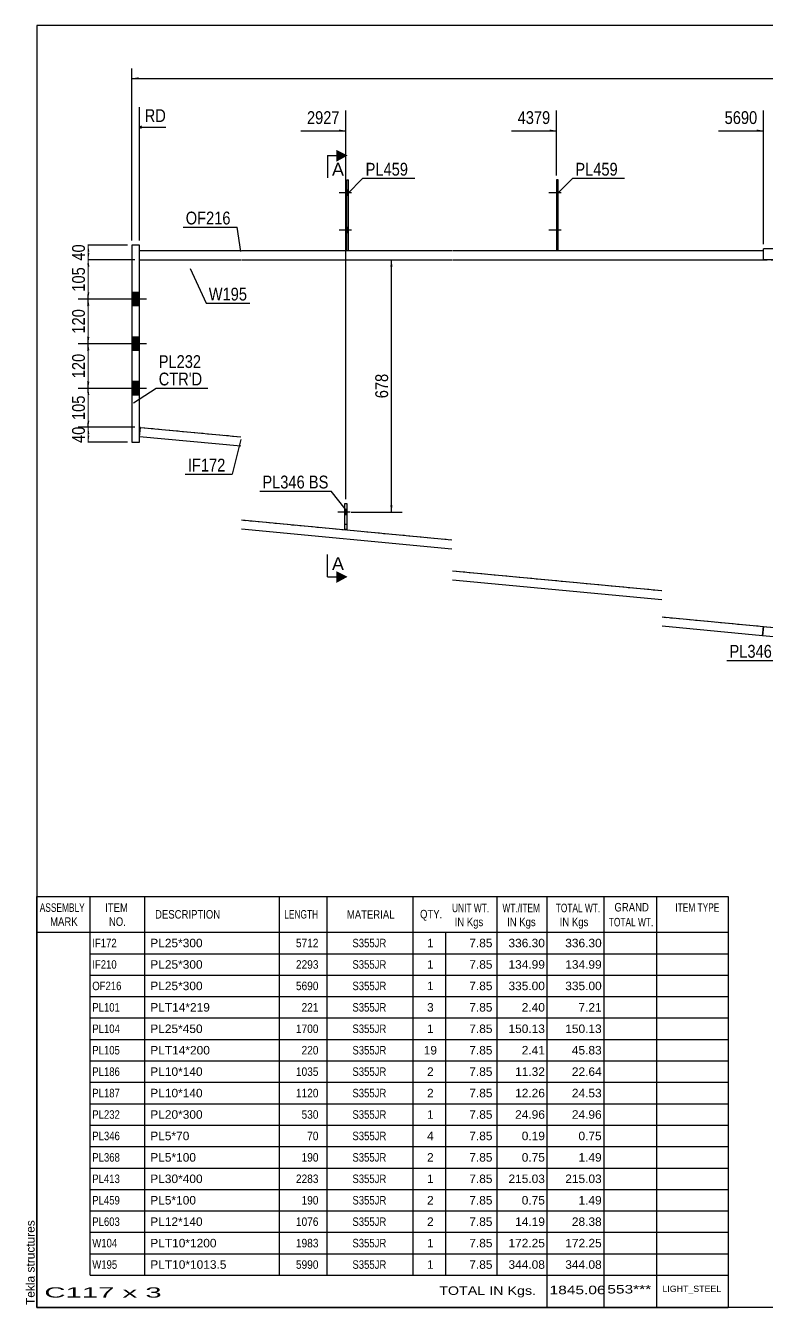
# Model space of a CAD drawing. Header units: millimetres. Extents: x -275 to 137, y -158 to 129.
# Drawn here: x -275.1 to -109.1, y -157.6 to 129.4 of the extents above; entities that cross this region are included whole.
import ezdxf

# ---------------------------------------------------------------- set-up
doc = ezdxf.new("R2010")
doc.units = ezdxf.units.MM
doc.linetypes.add('DXK_LINE_DOT1', pattern=[1.8814, 0.9407, -0.9407])
doc.linetypes.add('DXK_LINE_DOT2', pattern=[3.9198, 1.9599, -1.9599])
doc.styles.add('Arial', font='ARIAL.TTF', dxfattribs={"height": 0.2})
doc.styles.add('Arial Narrow', font='ARIALN.TTF', dxfattribs={"height": 0.2})

# ---------------------------------------------------------------- blocks, each defined once
blk = doc.blocks.new('Unknown-622979495-1210')
at = {"color": 5, "linetype": 'Continuous'}
for p, q in [((137.44, 129.41), (-272.56, 129.41)), ((-272.56, 129.41), (-272.56, -157.59)), ((137.44, -157.59), (137.44, 129.41)), ((-272.56, -157.59), (137.44, -157.59))]:
    blk.add_line(p, q, dxfattribs=at)
at = {"color": 174, "linetype": 'Continuous', "style": 'Arial'}
blk.add_text('Tekla structures', height=1.9102, rotation=90, dxfattribs=at).set_placement((-273.06, -157.09))
blk = doc.blocks.new('Part-622979495-1794 - 1515')
at = {"color": 2, "linetype": 'Continuous'}
for p, q in [((-109.99, -7.22), (-109.8, -5.15)), ((-109.8, -5.15), (80.43, -23.04)), ((80.23, -25.12), (-109.99, -7.22)), ((80.43, -23.04), (80.23, -25.12))]:
    blk.add_line(p, q, dxfattribs=at)
blk = doc.blocks.new('Part-622979495-1816 - 1515')
at = {"color": 2, "linetype": 'Continuous'}
for p, q in [((-249.53, 37.36), (-249.33, 39.43)), ((-226.83, 35.23), (-249.53, 37.36)), ((-249.33, 39.43), (-226.83, 37.32)), ((-226.73, 18.71), (-179.57, 14.27)), ((-179.57, 12.18), (-226.73, 16.62)), ((-179.47, 7.32), (-132.59, 2.91)), ((-132.59, 0.82), (-179.47, 5.22)), ((-132.49, -3.01), (-109.8, -5.15)), ((-109.99, -7.22), (-132.49, -5.1)), ((-109.8, -5.15), (-109.99, -7.22))]:
    blk.add_line(p, q, dxfattribs=at)
blk = doc.blocks.new('Part-622979495-1772 - 1515')
at = {"color": 7, "linetype": 'DXK_LINE_DOT1'}
for p, q in [((-249.58, 76.96), (-226.83, 76.96)), ((-249.58, 39.46), (-249.58, 76.96)), ((-226.73, 76.96), (-179.57, 76.96)), ((-179.47, 76.96), (-132.59, 76.96)), ((-132.49, 76.96), (-84.8, 76.96)), ((-249.33, 39.43), (-226.83, 37.32)), ((-226.73, 18.71), (-179.57, 14.27)), ((-179.47, 7.32), (-132.59, 2.91)), ((-132.49, -3.01), (-84.8, -7.5))]:
    blk.add_line(p, q, dxfattribs=at)
at = {"color": 2, "linetype": 'Continuous'}
for p, q in [((-84.8, -7.5), (-84.8, 76.96)), ((-249.33, 39.43), (-249.58, 39.46))]:
    blk.add_line(p, q, dxfattribs=at)
blk = doc.blocks.new('Part-622979495-1713 - 1515')
at = {"color": 2, "linetype": 'Continuous'}
for p, q in [((-203.57, 16.54), (-203.57, 22.37)), ((-203.57, 22.37), (-203.15, 22.37)), ((-203.15, 22.37), (-203.15, 16.54)), ((-203.15, 16.54), (-203.57, 16.54))]:
    blk.add_line(p, q, dxfattribs=at)
at = {"color": 7, "linetype": 'DXK_LINE_DOT1'}
blk.add_line((-203.57, 17.79), (-203.15, 17.79), dxfattribs=at)
blk = doc.blocks.new('Bolt-622979495-1820 - 1515')
at = {"color": 3, "linetype": 'DXK_LINE_DOT2'}
for p, q in [((-203.15, 21.04), (-203.57, 21.04)), ((-202.48, 20.45), (-203.57, 20.45)), ((-203.15, 19.87), (-203.57, 19.87))]:
    blk.add_line(p, q, dxfattribs=at)
blk = doc.blocks.new('Part-622979495-1735 - 1515')
at = {"color": 2, "linetype": 'Continuous'}
for p, q in [((80.43, 79.46), (-109.8, 79.46)), ((-109.8, 76.96), (-109.8, 79.46)), ((80.43, 76.96), (-109.8, 76.96))]:
    blk.add_line(p, q, dxfattribs=at)
at = {"color": 7, "linetype": 'DXK_LINE_DOT1'}
blk.add_line((80.43, 76.96), (80.43, 79.46), dxfattribs=at)
blk = doc.blocks.new('Part-622979495-1740 - 1515')
at = {"color": 2, "linetype": 'Continuous'}
for p, q in [((-155.76, 94.87), (-156.18, 94.87)), ((-156.18, 94.87), (-156.18, 79.04)), ((-155.76, 79.04), (-155.76, 94.87))]:
    blk.add_line(p, q, dxfattribs=at)
at = {"color": 7, "linetype": 'DXK_LINE_DOT1'}
blk.add_line((-156.18, 79.04), (-155.76, 79.04), dxfattribs=at)
blk = doc.blocks.new('Bolt-622979495-1819 - 1515')
at = {"linetype": 'Continuous'}
blk.add_hatch(color=3, dxfattribs=at).paths.add_polyline_path([(-203.15, 19.87), (-203.15, 21.04), (-203.57, 21.04), (-203.57, 19.87)])
at = {"color": 3, "linetype": 'Continuous'}
for p, q in [((-202.36, 20.45), (-205.11, 20.45)), ((-203.15, 21.04), (-203.57, 21.04)), ((-203.15, 19.87), (-203.57, 19.87))]:
    blk.add_line(p, q, dxfattribs=at)
blk = doc.blocks.new('Part-622979495-1950 - 1515')
at = {"color": 2, "linetype": 'Continuous'}
for p, q in [((-249.58, 80.26), (-251.25, 80.26)), ((-251.25, 80.26), (-251.25, 36.1)), ((-249.58, 36.1), (-249.58, 80.26)), ((-251.25, 36.1), (-249.58, 36.1))]:
    blk.add_line(p, q, dxfattribs=at)
blk = doc.blocks.new('Bolt-622979495-1951 - 1515')
at = {"linetype": 'Continuous'}
for points in [[(-251.25, 69.68), (-251.25, 66.68), (-249.58, 66.68), (-249.58, 69.68)], [(-251.25, 69.68), (-251.25, 66.68), (-249.58, 66.68), (-249.58, 69.68)], [(-251.25, 59.68), (-251.25, 56.68), (-249.58, 56.68), (-249.58, 59.68)], [(-251.25, 59.68), (-251.25, 56.68), (-249.58, 56.68), (-249.58, 59.68)], [(-251.25, 49.68), (-251.25, 46.68), (-249.58, 46.68), (-249.58, 49.68)], [(-251.25, 49.68), (-251.25, 46.68), (-249.58, 46.68), (-249.58, 49.68)]]:
    blk.add_hatch(color=3, dxfattribs=at).paths.add_polyline_path(points)
at = {"color": 3, "linetype": 'Continuous'}
for p, q in [((-249.58, 69.68), (-251.25, 69.68)), ((-249.58, 69.68), (-251.25, 69.68)), ((-248, 68.18), (-251.25, 68.18)), ((-248, 68.18), (-251.25, 68.18)), ((-249.58, 66.68), (-251.25, 66.68)), ((-249.58, 66.68), (-251.25, 66.68)), ((-249.58, 59.68), (-251.25, 59.68)), ((-249.58, 59.68), (-251.25, 59.68)), ((-248, 58.18), (-251.25, 58.18)), ((-248, 58.18), (-251.25, 58.18)), ((-249.58, 56.68), (-251.25, 56.68)), ((-249.58, 56.68), (-251.25, 56.68)), ((-249.58, 49.68), (-251.25, 49.68)), ((-249.58, 49.68), (-251.25, 49.68)), ((-248, 48.18), (-251.25, 48.18)), ((-248, 48.18), (-251.25, 48.18)), ((-249.58, 46.68), (-251.25, 46.68)), ((-249.58, 46.68), (-251.25, 46.68))]:
    blk.add_line(p, q, dxfattribs=at)
blk = doc.blocks.new('Bolt-622979495-1823 - 1515')
at = {"linetype": 'Continuous'}
for points in [[(-202.73, 91.37), (-202.73, 92.54), (-203.15, 92.54), (-203.15, 91.37)], [(-202.73, 91.37), (-202.73, 92.54), (-203.15, 92.54), (-203.15, 91.37)], [(-202.73, 83.04), (-202.73, 84.21), (-203.15, 84.21), (-203.15, 83.04)], [(-202.73, 83.04), (-202.73, 84.21), (-203.15, 84.21), (-203.15, 83.04)]]:
    blk.add_hatch(color=3, dxfattribs=at).paths.add_polyline_path(points)
at = {"color": 3, "linetype": 'Continuous'}
for p, q in [((-202.07, 91.96), (-204.82, 91.96)), ((-202.07, 91.96), (-204.82, 91.96)), ((-202.73, 92.54), (-203.15, 92.54)), ((-202.73, 92.54), (-203.15, 92.54)), ((-202.73, 91.37), (-203.15, 91.37)), ((-202.73, 91.37), (-203.15, 91.37)), ((-202.07, 83.62), (-204.82, 83.62)), ((-202.07, 83.62), (-204.82, 83.62)), ((-202.73, 84.21), (-203.15, 84.21)), ((-202.73, 84.21), (-203.15, 84.21)), ((-202.73, 83.04), (-203.15, 83.04)), ((-202.73, 83.04), (-203.15, 83.04))]:
    blk.add_line(p, q, dxfattribs=at)
blk = doc.blocks.new('Bolt-622979495-1824 - 1515')
at = {"linetype": 'Continuous'}
for points in [[(-155.76, 91.37), (-155.76, 92.54), (-156.18, 92.54), (-156.18, 91.37)], [(-155.76, 91.37), (-155.76, 92.54), (-156.18, 92.54), (-156.18, 91.37)], [(-155.76, 83.04), (-155.76, 84.21), (-156.18, 84.21), (-156.18, 83.04)], [(-155.76, 83.04), (-155.76, 84.21), (-156.18, 84.21), (-156.18, 83.04)]]:
    blk.add_hatch(color=3, dxfattribs=at).paths.add_polyline_path(points)
at = {"color": 3, "linetype": 'Continuous'}
for p, q in [((-155.09, 91.96), (-157.84, 91.96)), ((-155.09, 91.96), (-157.84, 91.96)), ((-155.76, 92.54), (-156.18, 92.54)), ((-155.76, 92.54), (-156.18, 92.54)), ((-155.76, 91.37), (-156.18, 91.37)), ((-155.76, 91.37), (-156.18, 91.37)), ((-155.09, 83.62), (-157.84, 83.62)), ((-155.09, 83.62), (-157.84, 83.62)), ((-155.76, 84.21), (-156.18, 84.21)), ((-155.76, 84.21), (-156.18, 84.21)), ((-155.76, 83.04), (-156.18, 83.04)), ((-155.76, 83.04), (-156.18, 83.04))]:
    blk.add_line(p, q, dxfattribs=at)
blk = doc.blocks.new('Part-622979495-1956 - 1515')
at = {"color": 2, "linetype": 'Continuous'}
for p, q in [((-203.15, 79.04), (-203.15, 94.87)), ((-203.15, 94.87), (-202.73, 94.87)), ((-202.73, 79.04), (-202.73, 94.87))]:
    blk.add_line(p, q, dxfattribs=at)
at = {"color": 7, "linetype": 'DXK_LINE_DOT1'}
blk.add_line((-203.15, 79.04), (-202.73, 79.04), dxfattribs=at)
blk = doc.blocks.new('Part-622979495-1979 - 1515')
at = {"color": 7, "linetype": 'DXK_LINE_DOT1'}
for p, q in [((-203.57, 16.54), (-203.57, 22.37)), ((-203.57, 22.37), (-203.15, 22.37)), ((-203.15, 22.37), (-203.15, 16.54)), ((-203.15, 16.54), (-203.57, 16.54))]:
    blk.add_line(p, q, dxfattribs=at)
blk = doc.blocks.new('Part-622979495-2011 - 1515')
at = {"color": 2, "linetype": 'Continuous'}
for p, q in [((-249.58, 76.96), (-249.58, 79.04)), ((-249.58, 79.04), (-226.83, 79.04)), ((-226.73, 79.04), (-179.57, 79.04)), ((-179.47, 79.04), (-132.59, 79.04)), ((-132.49, 79.04), (-109.8, 79.04)), ((-249.58, 76.96), (-226.83, 76.96)), ((-226.73, 76.96), (-179.57, 76.96)), ((-179.47, 76.96), (-132.59, 76.96)), ((-132.49, 76.96), (-109.8, 76.96))]:
    blk.add_line(p, q, dxfattribs=at)
at = {"color": 7, "linetype": 'DXK_LINE_DOT1'}
blk.add_line((-109.8, 76.96), (-109.8, 79.04), dxfattribs=at)
blk = doc.blocks.new('StraightDimension-622979495-13196 - 1515')
at = {"linetype": 'Continuous'}
blk.add_hatch(color=7, dxfattribs=at).paths.add_polyline_path([(-111.3, 106.13), (-109.8, 105.88), (-111.3, 105.63)])
at = {"color": 7, "linetype": 'Continuous'}
for p, q in [((-109.8, 80.46), (-109.8, 110.38)), ((-119.86, 105.88), (-109.8, 105.88))]:
    blk.add_line(p, q, dxfattribs=at)
at = {"color": 0}
blk.add_wipeout([(-110.57, 106.78), (-110.57, 110.98), (-119.09, 110.98), (-119.09, 106.78)], dxfattribs=at)
at = {"color": 3, "style": 'Arial Narrow'}
blk.add_text('5690', height=2.863, dxfattribs=at).set_placement((-118.49, 107.38))
blk = doc.blocks.new('StraightDimension-622979495-2640 - 1515')
at = {"linetype": 'Continuous'}
for points in [[(-261.3, 75.46), (-261.05, 76.96), (-260.8, 75.46)], [(-260.8, 69.68), (-261.05, 68.18), (-261.3, 69.68)]]:
    blk.add_hatch(color=7, dxfattribs=at).paths.add_polyline_path(points)
at = {"color": 7, "linetype": 'Continuous'}
for p, q in [((-250.58, 76.96), (-263.3, 76.96)), ((-261.05, 68.18), (-261.05, 76.96)), ((-250.58, 68.18), (-263.3, 68.18))]:
    blk.add_line(p, q, dxfattribs=at)
at = {"color": 0}
blk.add_wipeout([(-261.2, 75.91), (-265.4, 75.91), (-265.4, 69.23), (-261.2, 69.23)], dxfattribs=at)
at = {"color": 3, "style": 'Arial Narrow'}
blk.add_text('105', height=2.863, rotation=90.0002, dxfattribs=at).set_placement((-261.8, 69.83))
blk = doc.blocks.new('StraightDimension-622979495-2141 - 1515')
at = {"linetype": 'Continuous'}
for points in [[(-193.38, 75.46), (-193.13, 76.96), (-192.88, 75.46)], [(-192.88, 21.95), (-193.13, 20.45), (-193.38, 21.95)]]:
    blk.add_hatch(color=7, dxfattribs=at).paths.add_polyline_path(points)
at = {"color": 7, "linetype": 'Continuous'}
for p, q in [((-201.23, 76.96), (-190.73, 76.96)), ((-193.13, 20.45), (-193.13, 76.96)), ((-202.15, 20.45), (-190.73, 20.45))]:
    blk.add_line(p, q, dxfattribs=at)
at = {"color": 0}
blk.add_wipeout([(-193.28, 52.05), (-197.48, 52.05), (-197.48, 45.36), (-193.28, 45.36)], dxfattribs=at)
at = {"color": 3, "style": 'Arial Narrow'}
blk.add_text('678', height=2.863, rotation=90.0002, dxfattribs=at).set_placement((-193.88, 45.96))
blk = doc.blocks.new('StraightDimension-622979495-2569 - 1515')
at = {"linetype": 'Continuous'}
for points in [[(-249.75, 117.34), (-251.25, 117.59), (-249.75, 117.84)], [(81.01, 117.84), (82.51, 117.59), (81.01, 117.34)]]:
    blk.add_hatch(color=7, dxfattribs=at).paths.add_polyline_path(points)
at = {"color": 7, "linetype": 'Continuous'}
for p, q in [((-251.25, 81.26), (-251.25, 119.84)), ((82.51, 98.79), (82.51, 119.84)), ((-251.25, 117.59), (82.51, 117.59))]:
    blk.add_line(p, q, dxfattribs=at)
at = {"color": 0}
blk.add_wipeout([(-80.11, 117.74), (-80.11, 121.94), (-88.63, 121.94), (-88.63, 117.74)], dxfattribs=at)
at = {"color": 3, "style": 'Arial Narrow'}
blk.add_text('8018', height=2.863, dxfattribs=at).set_placement((-88.03, 118.34))
blk = doc.blocks.new('StraightDimension-622979495-2587 - 1515')
at = {"linetype": 'Continuous'}
for points in [[(-261.3, 78.76), (-261.05, 80.26), (-260.8, 78.76)], [(-260.8, 78.46), (-261.05, 76.96), (-261.3, 78.46)]]:
    blk.add_hatch(color=7, dxfattribs=at).paths.add_polyline_path(points)
at = {"color": 7, "linetype": 'Continuous'}
for p, q in [((-252.25, 80.26), (-263.3, 80.26)), ((-261.05, 76.96), (-261.05, 80.26)), ((-250.58, 76.96), (-263.3, 76.96))]:
    blk.add_line(p, q, dxfattribs=at)
at = {"color": 0}
blk.add_wipeout([(-261.2, 81.04), (-265.4, 81.04), (-265.4, 76.18), (-261.2, 76.18)], dxfattribs=at)
at = {"color": 3, "style": 'Arial Narrow'}
blk.add_text('40', height=2.863, rotation=90.0002, dxfattribs=at).set_placement((-261.8, 76.78))
blk = doc.blocks.new('StraightDimension-622979495-2596 - 1515')
at = {"linetype": 'Continuous'}
for points in [[(-261.3, 37.96), (-261.05, 39.46), (-260.8, 37.96)], [(-260.8, 37.6), (-261.05, 36.1), (-261.3, 37.6)]]:
    blk.add_hatch(color=7, dxfattribs=at).paths.add_polyline_path(points)
at = {"color": 7, "linetype": 'Continuous'}
for p, q in [((-250.58, 39.46), (-263.3, 39.46)), ((-261.05, 36.1), (-261.05, 39.46)), ((-252.25, 36.1), (-263.3, 36.1))]:
    blk.add_line(p, q, dxfattribs=at)
at = {"color": 0}
blk.add_wipeout([(-261.2, 40.2), (-265.4, 40.2), (-265.4, 35.35), (-261.2, 35.35)], dxfattribs=at)
at = {"color": 3, "style": 'Arial Narrow'}
blk.add_text('40', height=2.863, rotation=90.0002, dxfattribs=at).set_placement((-261.8, 35.95))
blk = doc.blocks.new('StraightDimension-622979495-2606 - 1515')
at = {"linetype": 'Continuous'}
for points in [[(-261.3, 56.68), (-261.05, 58.18), (-260.8, 56.68)], [(-260.8, 49.68), (-261.05, 48.18), (-261.3, 49.68)]]:
    blk.add_hatch(color=7, dxfattribs=at).paths.add_polyline_path(points)
at = {"color": 7, "linetype": 'Continuous'}
for p, q in [((-250.58, 58.18), (-263.3, 58.18)), ((-261.05, 48.18), (-261.05, 58.18)), ((-250.58, 48.18), (-263.3, 48.18))]:
    blk.add_line(p, q, dxfattribs=at)
at = {"color": 0}
blk.add_wipeout([(-261.2, 56.52), (-265.4, 56.52), (-265.4, 49.84), (-261.2, 49.84)], dxfattribs=at)
at = {"color": 3, "style": 'Arial Narrow'}
blk.add_text('120', height=2.863, rotation=90.0002, dxfattribs=at).set_placement((-261.8, 50.44))
blk = doc.blocks.new('StraightDimension-622979495-2623 - 1515')
at = {"linetype": 'Continuous'}
for points in [[(-261.3, 46.68), (-261.05, 48.18), (-260.8, 46.68)], [(-260.8, 40.96), (-261.05, 39.46), (-261.3, 40.96)]]:
    blk.add_hatch(color=7, dxfattribs=at).paths.add_polyline_path(points)
at = {"color": 7, "linetype": 'Continuous'}
for p, q in [((-250.58, 48.18), (-263.3, 48.18)), ((-261.05, 39.46), (-261.05, 48.18)), ((-250.58, 39.46), (-263.3, 39.46))]:
    blk.add_line(p, q, dxfattribs=at)
at = {"color": 0}
blk.add_wipeout([(-261.2, 47.16), (-265.4, 47.16), (-265.4, 40.48), (-261.2, 40.48)], dxfattribs=at)
at = {"color": 3, "style": 'Arial Narrow'}
blk.add_text('105', height=2.863, rotation=90.0002, dxfattribs=at).set_placement((-261.8, 41.08))
blk = doc.blocks.new('StraightDimension-622979495-2656 - 1515')
at = {"linetype": 'Continuous'}
for points in [[(-261.3, 66.68), (-261.05, 68.18), (-260.8, 66.68)], [(-260.8, 59.68), (-261.05, 58.18), (-261.3, 59.68)]]:
    blk.add_hatch(color=7, dxfattribs=at).paths.add_polyline_path(points)
at = {"color": 7, "linetype": 'Continuous'}
for p, q in [((-250.58, 68.18), (-263.3, 68.18)), ((-261.05, 58.18), (-261.05, 68.18)), ((-250.58, 58.18), (-263.3, 58.18))]:
    blk.add_line(p, q, dxfattribs=at)
at = {"color": 0}
blk.add_wipeout([(-261.2, 66.52), (-265.4, 66.52), (-265.4, 59.84), (-261.2, 59.84)], dxfattribs=at)
at = {"color": 3, "style": 'Arial Narrow'}
blk.add_text('120', height=2.863, rotation=90.0002, dxfattribs=at).set_placement((-261.8, 60.44))
blk = doc.blocks.new('StraightDimension-622979495-13197 - 1515')
at = {"linetype": 'Continuous'}
blk.add_hatch(color=7, dxfattribs=at).paths.add_polyline_path([(-157.68, 106.13), (-156.18, 105.88), (-157.68, 105.63)])
at = {"color": 7, "linetype": 'Continuous'}
for p, q in [((-156.18, 95.87), (-156.18, 110.38)), ((-166.24, 105.88), (-156.18, 105.88))]:
    blk.add_line(p, q, dxfattribs=at)
at = {"color": 0}
blk.add_wipeout([(-156.95, 106.78), (-156.95, 110.98), (-165.46, 110.98), (-165.46, 106.78)], dxfattribs=at)
at = {"color": 3, "style": 'Arial Narrow'}
blk.add_text('4379', height=2.863, dxfattribs=at).set_placement((-164.86, 107.38))
blk = doc.blocks.new('StraightDimension-622979495-13198 - 1515')
at = {"linetype": 'Continuous'}
blk.add_hatch(color=7, dxfattribs=at).paths.add_polyline_path([(-204.86, 106.13), (-203.36, 105.88), (-204.86, 105.63)])
at = {"color": 7, "linetype": 'Continuous'}
for p, q in [((-203.36, 23.37), (-203.36, 110.38)), ((-213.42, 105.88), (-203.36, 105.88))]:
    blk.add_line(p, q, dxfattribs=at)
at = {"color": 0, "linetype": 'Continuous'}
blk.add_wipeout([(-243.05, 107.23), (-243.05, 111.43), (-249, 111.43), (-249, 107.23)], dxfattribs=at)
at = {"color": 7, "linetype": 'Continuous'}
for p, q in [((-249.58, 81.26), (-249.58, 111.13)), ((-249.08, 106.88), (-249.58, 106.63)), ((-249.08, 106.38), (-249.58, 106.63)), ((-243.65, 106.63), (-249.58, 106.63))]:
    blk.add_line(p, q, dxfattribs=at)
at = {"color": 3, "linetype": 'Continuous', "style": 'Arial Narrow'}
blk.add_text('RD', height=2.863, dxfattribs=at).set_placement((-248.4, 107.83))
at = {"color": 0}
blk.add_wipeout([(-204.13, 106.78), (-204.13, 110.98), (-212.65, 110.98), (-212.65, 106.78)], dxfattribs=at)
at = {"color": 3, "style": 'Arial Narrow'}
blk.add_text('2927', height=2.863, dxfattribs=at).set_placement((-212.05, 107.38))
blk = doc.blocks.new('CBS_BOM-622979495-13545')
at = {"color": 7, "linetype": 'Continuous'}
for p, q in [((-272.59, -73.62), (-272.59, -65.62)), ((-272.59, -65.62), (-117.67, -65.62)), ((-260.59, -73.62), (-260.59, -65.62)), ((-248.4, -73.62), (-248.4, -65.62)), ((-218.24, -73.62), (-218.24, -65.62)), ((-207.56, -73.62), (-207.56, -65.62)), ((-188.24, -73.62), (-188.24, -65.62)), ((-169.44, -73.62), (-169.44, -65.62)), ((-158.23, -73.62), (-158.23, -65.62)), ((-145.44, -73.62), (-145.44, -65.62)), ((-133.69, -73.62), (-133.69, -65.62)), ((-117.67, -65.63), (-117.67, -73.61)), ((-272.59, -73.62), (-117.67, -73.62)), ((-272.59, -78.42), (-272.59, -73.62)), ((-260.59, -78.42), (-260.59, -73.62)), ((-248.4, -78.42), (-248.4, -73.62)), ((-218.24, -78.42), (-218.24, -73.62)), ((-207.56, -78.42), (-207.56, -73.62)), ((-188.24, -78.42), (-188.24, -73.62)), ((-180.98, -78.42), (-180.98, -73.62)), ((-169.44, -78.42), (-169.44, -73.62)), ((-158.23, -78.42), (-158.23, -73.62)), ((-145.44, -78.42), (-145.44, -73.62)), ((-133.68, -78.42), (-133.68, -73.62)), ((-117.67, -73.63), (-117.67, -78.42)), ((-272.59, -83.22), (-272.59, -78.42)), ((-260.59, -78.42), (-117.67, -78.42)), ((-260.59, -83.22), (-260.59, -78.42)), ((-248.4, -83.22), (-248.4, -78.42)), ((-218.24, -83.22), (-218.24, -78.42)), ((-207.56, -83.22), (-207.56, -78.42)), ((-188.24, -83.22), (-188.24, -78.42)), ((-180.98, -83.22), (-180.98, -78.42)), ((-169.44, -83.22), (-169.44, -78.42)), ((-158.23, -83.22), (-158.23, -78.42)), ((-145.44, -83.22), (-145.44, -78.42)), ((-133.68, -83.22), (-133.68, -78.42)), ((-117.67, -78.43), (-117.67, -83.22)), ((-272.59, -88.02), (-272.59, -83.22)), ((-260.59, -83.22), (-117.67, -83.22)), ((-260.59, -88.02), (-260.59, -83.22)), ((-248.4, -88.02), (-248.4, -83.22)), ((-218.24, -88.02), (-218.24, -83.22)), ((-207.56, -88.02), (-207.56, -83.22)), ((-188.24, -88.02), (-188.24, -83.22)), ((-180.98, -88.02), (-180.98, -83.22)), ((-169.44, -88.02), (-169.44, -83.22)), ((-158.23, -88.02), (-158.23, -83.22)), ((-145.44, -88.02), (-145.44, -83.22)), ((-133.68, -88.02), (-133.68, -83.22)), ((-117.67, -83.23), (-117.67, -88.02)), ((-272.59, -92.82), (-272.59, -88.02)), ((-260.59, -88.02), (-117.67, -88.02)), ((-260.59, -92.82), (-260.59, -88.02)), ((-248.4, -92.82), (-248.4, -88.02)), ((-218.24, -92.82), (-218.24, -88.02)), ((-207.56, -92.82), (-207.56, -88.02)), ((-188.24, -92.82), (-188.24, -88.02)), ((-180.98, -92.82), (-180.98, -88.02)), ((-169.44, -92.82), (-169.44, -88.02)), ((-158.23, -92.82), (-158.23, -88.02)), ((-145.44, -92.82), (-145.44, -88.02)), ((-133.68, -92.82), (-133.68, -88.02)), ((-117.67, -88.03), (-117.67, -92.82)), ((-272.59, -97.62), (-272.59, -92.82)), ((-260.59, -92.82), (-117.67, -92.82)), ((-260.59, -97.62), (-260.59, -92.82)), ((-248.4, -97.62), (-248.4, -92.82)), ((-218.24, -97.62), (-218.24, -92.82)), ((-207.56, -97.62), (-207.56, -92.82)), ((-188.24, -97.62), (-188.24, -92.82)), ((-180.98, -97.62), (-180.98, -92.82)), ((-169.44, -97.62), (-169.44, -92.82)), ((-158.23, -97.62), (-158.23, -92.82)), ((-145.44, -97.62), (-145.44, -92.82)), ((-133.68, -97.62), (-133.68, -92.82)), ((-117.67, -92.83), (-117.67, -97.62)), ((-272.59, -102.42), (-272.59, -97.62)), ((-260.59, -97.62), (-117.67, -97.62)), ((-260.59, -102.42), (-260.59, -97.62)), ((-248.4, -102.42), (-248.4, -97.62)), ((-218.24, -102.42), (-218.24, -97.62)), ((-207.56, -102.42), (-207.56, -97.62)), ((-188.24, -102.42), (-188.24, -97.62)), ((-180.98, -102.42), (-180.98, -97.62)), ((-169.44, -102.42), (-169.44, -97.62)), ((-158.23, -102.42), (-158.23, -97.62)), ((-145.44, -102.42), (-145.44, -97.62)), ((-133.68, -102.42), (-133.68, -97.62)), ((-117.67, -97.63), (-117.67, -102.42)), ((-272.59, -107.22), (-272.59, -102.42)), ((-260.59, -102.42), (-117.67, -102.42)), ((-260.59, -107.22), (-260.59, -102.42)), ((-248.4, -107.22), (-248.4, -102.42)), ((-218.24, -107.22), (-218.24, -102.42)), ((-207.56, -107.22), (-207.56, -102.42)), ((-188.24, -107.22), (-188.24, -102.42)), ((-180.98, -107.22), (-180.98, -102.42)), ((-169.44, -107.22), (-169.44, -102.42)), ((-158.23, -107.22), (-158.23, -102.42)), ((-145.44, -107.22), (-145.44, -102.42)), ((-133.68, -107.22), (-133.68, -102.42)), ((-117.67, -102.43), (-117.67, -107.22)), ((-272.59, -112.02), (-272.59, -107.22)), ((-260.59, -107.22), (-117.67, -107.22)), ((-260.59, -112.02), (-260.59, -107.22)), ((-248.4, -112.02), (-248.4, -107.22)), ((-218.24, -112.02), (-218.24, -107.22)), ((-207.56, -112.02), (-207.56, -107.22)), ((-188.24, -112.02), (-188.24, -107.22)), ((-180.98, -112.02), (-180.98, -107.22)), ((-169.44, -112.02), (-169.44, -107.22)), ((-158.23, -112.02), (-158.23, -107.22)), ((-145.44, -112.02), (-145.44, -107.22)), ((-133.68, -112.02), (-133.68, -107.22)), ((-117.67, -107.23), (-117.67, -112.02)), ((-272.59, -116.82), (-272.59, -112.02)), ((-260.59, -112.02), (-117.67, -112.02)), ((-260.59, -116.82), (-260.59, -112.02)), ((-248.4, -116.82), (-248.4, -112.02)), ((-218.24, -116.82), (-218.24, -112.02)), ((-207.56, -116.82), (-207.56, -112.02)), ((-188.24, -116.82), (-188.24, -112.02)), ((-180.98, -116.82), (-180.98, -112.02)), ((-169.44, -116.82), (-169.44, -112.02)), ((-158.23, -116.82), (-158.23, -112.02)), ((-145.44, -116.82), (-145.44, -112.02)), ((-133.68, -116.82), (-133.68, -112.02)), ((-117.67, -112.03), (-117.67, -116.82)), ((-272.59, -121.62), (-272.59, -116.82)), ((-260.59, -116.82), (-117.67, -116.82)), ((-260.59, -121.62), (-260.59, -116.82)), ((-248.4, -121.62), (-248.4, -116.82)), ((-218.24, -121.62), (-218.24, -116.82)), ((-207.56, -121.62), (-207.56, -116.82)), ((-188.24, -121.62), (-188.24, -116.82)), ((-180.98, -121.62), (-180.98, -116.82)), ((-169.44, -121.62), (-169.44, -116.82)), ((-158.23, -121.62), (-158.23, -116.82)), ((-145.44, -121.62), (-145.44, -116.82)), ((-133.68, -121.62), (-133.68, -116.82)), ((-117.67, -116.83), (-117.67, -121.62)), ((-272.59, -126.42), (-272.59, -121.62)), ((-260.59, -121.62), (-117.67, -121.62)), ((-260.59, -126.42), (-260.59, -121.62)), ((-248.4, -126.42), (-248.4, -121.62)), ((-218.24, -126.42), (-218.24, -121.62)), ((-207.56, -126.42), (-207.56, -121.62)), ((-188.24, -126.42), (-188.24, -121.62)), ((-180.98, -126.42), (-180.98, -121.62)), ((-169.44, -126.42), (-169.44, -121.62)), ((-158.23, -126.42), (-158.23, -121.62)), ((-145.44, -126.42), (-145.44, -121.62)), ((-133.68, -126.42), (-133.68, -121.62)), ((-117.67, -121.63), (-117.67, -126.42)), ((-272.59, -131.22), (-272.59, -126.42)), ((-260.59, -126.42), (-117.67, -126.42)), ((-260.59, -131.22), (-260.59, -126.42)), ((-248.4, -131.22), (-248.4, -126.42)), ((-218.24, -131.22), (-218.24, -126.42)), ((-207.56, -131.22), (-207.56, -126.42)), ((-188.24, -131.22), (-188.24, -126.42)), ((-180.98, -131.22), (-180.98, -126.42)), ((-169.44, -131.22), (-169.44, -126.42)), ((-158.23, -131.22), (-158.23, -126.42)), ((-145.44, -131.22), (-145.44, -126.42)), ((-133.68, -131.22), (-133.68, -126.42)), ((-117.67, -126.43), (-117.67, -131.22)), ((-272.59, -136.02), (-272.59, -131.22)), ((-260.59, -131.22), (-117.67, -131.22)), ((-260.59, -136.02), (-260.59, -131.22)), ((-248.4, -136.02), (-248.4, -131.22)), ((-218.24, -136.02), (-218.24, -131.22)), ((-207.56, -136.02), (-207.56, -131.22)), ((-188.24, -136.02), (-188.24, -131.22)), ((-180.98, -136.02), (-180.98, -131.22)), ((-169.44, -136.02), (-169.44, -131.22)), ((-158.23, -136.02), (-158.23, -131.22)), ((-145.44, -136.02), (-145.44, -131.22)), ((-133.68, -136.02), (-133.68, -131.22)), ((-117.67, -131.23), (-117.67, -136.02)), ((-272.59, -140.82), (-272.59, -136.02)), ((-260.59, -136.02), (-117.67, -136.02)), ((-260.59, -140.82), (-260.59, -136.02)), ((-248.4, -140.82), (-248.4, -136.02)), ((-218.24, -140.82), (-218.24, -136.02)), ((-207.56, -140.82), (-207.56, -136.02)), ((-188.24, -140.82), (-188.24, -136.02)), ((-180.98, -140.82), (-180.98, -136.02)), ((-169.44, -140.82), (-169.44, -136.02)), ((-158.23, -140.82), (-158.23, -136.02)), ((-145.44, -140.82), (-145.44, -136.02)), ((-133.68, -140.82), (-133.68, -136.02)), ((-117.67, -136.03), (-117.67, -140.82)), ((-272.59, -145.62), (-272.59, -140.82)), ((-260.59, -140.82), (-117.67, -140.82)), ((-260.59, -145.62), (-260.59, -140.82)), ((-248.4, -145.62), (-248.4, -140.82)), ((-218.24, -145.62), (-218.24, -140.82)), ((-207.56, -145.62), (-207.56, -140.82)), ((-188.24, -145.62), (-188.24, -140.82)), ((-180.98, -145.62), (-180.98, -140.82)), ((-169.44, -145.62), (-169.44, -140.82)), ((-158.23, -145.62), (-158.23, -140.82)), ((-145.44, -145.62), (-145.44, -140.82)), ((-133.68, -145.62), (-133.68, -140.82)), ((-117.67, -140.83), (-117.67, -145.62)), ((-272.59, -150.42), (-272.59, -145.62)), ((-260.59, -145.62), (-117.67, -145.62)), ((-260.59, -150.42), (-260.59, -145.62)), ((-248.4, -150.42), (-248.4, -145.62)), ((-218.24, -150.42), (-218.24, -145.62)), ((-207.56, -150.42), (-207.56, -145.62)), ((-188.24, -150.42), (-188.24, -145.62)), ((-180.98, -150.42), (-180.98, -145.62)), ((-169.44, -150.42), (-169.44, -145.62)), ((-158.23, -150.42), (-158.23, -145.62)), ((-145.44, -150.42), (-145.44, -145.62)), ((-133.68, -150.42), (-133.68, -145.62)), ((-117.67, -145.63), (-117.67, -150.42)), ((-272.59, -157.62), (-272.59, -150.44)), ((-260.59, -150.42), (-117.67, -150.42)), ((-158.23, -157.62), (-158.23, -150.44)), ((-145.44, -157.62), (-145.44, -150.44)), ((-133.64, -157.62), (-133.64, -150.44)), ((-117.67, -150.42), (-117.67, -157.62)), ((-272.59, -157.62), (-117.67, -157.62))]:
    blk.add_line(p, q, dxfattribs=at)
at = {"color": 3, "linetype": 'Continuous', "style": 'Arial'}
for s, height, width, p in [('ASSEMBLY', 1.91, 0.7, (-271.91, -69.05)), ('ITEM', 1.91, 0.8, (-257.26, -69.05)), ('DESCRIPTION', 1.9102, 0.8, (-246.08, -70.56)), ('LENGTH', 1.91, 0.7, (-217.13, -70.56)), ('MATERIAL', 1.91, 0.8, (-203.11, -70.6)), ('QTY.', 1.91, 0.8, (-186.72, -70.52)), ('UNIT WT.', 1.91, 0.7, (-179.55, -69.13)), ('WT./ITEM', 1.91, 0.7, (-168.26, -69.13)), ('TOTAL WT.', 1.91, 0.7, (-156.32, -69.13)), ('GRAND', 1.91, 0.8, (-143.17, -68.97)), ('ITEM TYPE', 1.91, 0.7, (-129.53, -69.04)), ('MARK', 1.91, 0.8, (-269.59, -72.19)), ('NO.', 1.91, 0.8, (-256.41, -72.19)), ('IN Kgs', 1.91, 0.8, (-178.97, -72.26)), ('IN Kgs', 1.91, 0.8, (-167.22, -72.26)), ('IN Kgs', 1.91, 0.8, (-155.43, -72.26)), ('TOTAL WT.', 1.91, 0.7, (-144.43, -72.31))]:
    blk.add_text(s, height=height, dxfattribs=dict(at, width=width)).set_placement(p)
at = {"color": 7, "linetype": 'Continuous', "style": 'Arial'}
for s, width, p in [('IF172', 0.8, (-260.14, -76.99)), ('5712', 0.85, (-214.52, -76.99)), ('S355JR', 0.8, (-201.87, -76.99)), ('IF210', 0.8, (-260.14, -81.79)), ('2293', 0.85, (-214.52, -81.79)), ('S355JR', 0.8, (-201.87, -81.79)), ('OF216', 0.8, (-260.14, -86.59)), ('5690', 0.85, (-214.52, -86.59)), ('S355JR', 0.8, (-201.87, -86.59)), ('PL101', 0.8, (-260.14, -91.39)), ('221', 0.85, (-213.26, -91.39)), ('S355JR', 0.8, (-201.87, -91.39)), ('PL104', 0.8, (-260.14, -96.19)), ('1700', 0.85, (-214.52, -96.19)), ('S355JR', 0.8, (-201.87, -96.19)), ('PL105', 0.8, (-260.14, -100.99)), ('220', 0.85, (-213.26, -100.99)), ('S355JR', 0.8, (-201.87, -100.99)), ('PL186', 0.8, (-260.14, -105.79)), ('1035', 0.85, (-214.52, -105.79)), ('S355JR', 0.8, (-201.87, -105.79)), ('PL187', 0.8, (-260.14, -110.59)), ('1120', 0.85, (-214.52, -110.59)), ('S355JR', 0.8, (-201.87, -110.59)), ('PL232', 0.8, (-260.14, -115.39)), ('530', 0.85, (-213.26, -115.39)), ('S355JR', 0.8, (-201.87, -115.39)), ('PL346', 0.8, (-260.14, -120.19)), ('70', 0.85, (-212, -120.19)), ('S355JR', 0.8, (-201.87, -120.19)), ('PL368', 0.8, (-260.14, -124.99)), ('190', 0.85, (-213.26, -124.99)), ('S355JR', 0.8, (-201.87, -124.99)), ('PL413', 0.8, (-260.14, -129.79)), ('2283', 0.85, (-214.52, -129.79)), ('S355JR', 0.8, (-201.87, -129.79)), ('PL459', 0.8, (-260.14, -134.59)), ('190', 0.85, (-213.26, -134.59)), ('S355JR', 0.8, (-201.87, -134.59)), ('PL603', 0.8, (-260.14, -139.39)), ('1076', 0.85, (-214.52, -139.39)), ('S355JR', 0.8, (-201.87, -139.39)), ('W104', 0.8, (-260.14, -144.19)), ('1983', 0.85, (-214.52, -144.19)), ('S355JR', 0.8, (-201.87, -144.19)), ('W195', 0.8, (-260.14, -148.99)), ('5990', 0.85, (-214.52, -148.99)), ('S355JR', 0.8, (-201.87, -148.99))]:
    blk.add_text(s, height=1.91, dxfattribs=dict(at, width=width)).set_placement(p)
for s, height, p in [('PL25*300', 1.91, (-247.15, -76.99)), ('1', 1.91, (-185.15, -76.99)), ('7.85', 1.91, (-175.69, -76.99)), ('336.30', 1.91, (-166.91, -76.99)), ('336.30', 1.91, (-154.19, -76.99)), ('PL25*300', 1.91, (-247.15, -81.79)), ('1', 1.91, (-185.15, -81.79)), ('7.85', 1.91, (-175.69, -81.79)), ('134.99', 1.91, (-166.91, -81.79)), ('134.99', 1.91, (-154.19, -81.79)), ('PL25*300', 1.91, (-247.15, -86.59)), ('1', 1.91, (-185.15, -86.59)), ('7.85', 1.91, (-175.69, -86.59)), ('335.00', 1.91, (-166.91, -86.59)), ('335.00', 1.91, (-154.19, -86.59)), ('PLT14*219', 1.91, (-247.15, -91.39)), ('3', 1.91, (-185.15, -91.39)), ('7.85', 1.91, (-175.69, -91.39)), ('2.40', 1.91, (-163.94, -91.39)), ('7.21', 1.91, (-151.23, -91.39)), ('PL25*450', 1.91, (-247.15, -96.19)), ('1', 1.91, (-185.15, -96.19)), ('7.85', 1.91, (-175.69, -96.19)), ('150.13', 1.91, (-166.91, -96.19)), ('150.13', 1.91, (-154.19, -96.19)), ('PLT14*200', 1.91, (-247.15, -100.99)), ('19', 1.91, (-185.89, -100.99)), ('7.85', 1.91, (-175.69, -100.99)), ('2.41', 1.91, (-163.94, -100.99)), ('45.83', 1.91, (-152.71, -100.99)), ('PL10*140', 1.91, (-247.15, -105.79)), ('2', 1.91, (-185.15, -105.79)), ('7.85', 1.91, (-175.69, -105.79)), ('11.32', 1.91, (-165.42, -105.79)), ('22.64', 1.91, (-152.71, -105.79)), ('PL10*140', 1.91, (-247.15, -110.59)), ('2', 1.91, (-185.15, -110.59)), ('7.85', 1.91, (-175.69, -110.59)), ('12.26', 1.91, (-165.42, -110.59)), ('24.53', 1.91, (-152.71, -110.59)), ('PL20*300', 1.91, (-247.15, -115.39)), ('1', 1.91, (-185.15, -115.39)), ('7.85', 1.91, (-175.69, -115.39)), ('24.96', 1.91, (-165.42, -115.39)), ('24.96', 1.91, (-152.71, -115.39)), ('PL5*70', 1.91, (-247.15, -120.19)), ('4', 1.91, (-185.15, -120.19)), ('7.85', 1.91, (-175.69, -120.19)), ('0.19', 1.91, (-163.94, -120.19)), ('0.75', 1.91, (-151.23, -120.19)), ('PL5*100', 1.91, (-247.15, -124.99)), ('2', 1.91, (-185.15, -124.99)), ('7.85', 1.91, (-175.69, -124.99)), ('0.75', 1.91, (-163.94, -124.99)), ('1.49', 1.91, (-151.23, -124.99)), ('PL30*400', 1.91, (-247.15, -129.79)), ('1', 1.91, (-185.15, -129.79)), ('7.85', 1.91, (-175.69, -129.79)), ('215.03', 1.91, (-166.91, -129.79)), ('215.03', 1.91, (-154.19, -129.79)), ('PL5*100', 1.91, (-247.15, -134.59)), ('2', 1.91, (-185.15, -134.59)), ('7.85', 1.91, (-175.69, -134.59)), ('0.75', 1.91, (-163.94, -134.59)), ('1.49', 1.91, (-151.23, -134.59)), ('PL12*140', 1.91, (-247.15, -139.39)), ('2', 1.91, (-185.15, -139.39)), ('7.85', 1.91, (-175.69, -139.39)), ('14.19', 1.91, (-165.42, -139.39)), ('28.38', 1.91, (-152.71, -139.39)), ('PLT10*1200', 1.91, (-247.15, -144.19)), ('1', 1.91, (-185.15, -144.19)), ('7.85', 1.91, (-175.69, -144.19)), ('172.25', 1.91, (-166.91, -144.19)), ('172.25', 1.91, (-154.19, -144.19)), ('PLT10*1013.5', 1.9102, (-247.15, -148.99)), ('1', 1.91, (-185.15, -148.99)), ('7.85', 1.91, (-175.69, -148.99)), ('344.08', 1.91, (-166.91, -148.99)), ('344.08', 1.91, (-154.19, -148.99))]:
    blk.add_text(s, height=height, dxfattribs=at).set_placement(p)
at = {"color": 6, "linetype": 'Continuous', "style": 'Arial'}
for s, height, width, p in [('C117 x 3', 2.292, 2.05, (-270.87, -155.43)), ('TOTAL IN Kgs.', 1.9102, 1.2, (-182.43, -154.83)), ('1845.06', 1.91, 1.3, (-157.7, -154.68)), ('553***', 1.91, 1.3, (-144.77, -154.52))]:
    blk.add_text(s, height=height, dxfattribs=dict(at, width=width)).set_placement(p)
blk.add_text('LIGHT_STEEL', height=1.4135, dxfattribs=at).set_placement((-132.42, -154.17))
blk = doc.blocks.new('Mark-622979495-1812 - 1515')
at = {"color": 7, "linetype": 'Continuous'}
blk.add_line((-226.83, 36.73), (-228.82, 28.96), dxfattribs=at)
at = {"color": 0}
blk.add_wipeout([(-230.32, 29.56), (-230.32, 32.56), (-238.73, 32.56), (-238.73, 29.56)], dxfattribs=at)
blk.add_wipeout([(-230.32, 29.56), (-230.32, 32.56), (-238.73, 32.56), (-238.73, 29.56)], dxfattribs=at)
at = {"color": 7, "linetype": 'Continuous'}
blk.add_line((-239.33, 28.96), (-228.82, 28.96), dxfattribs=at)
at = {"color": 3, "style": 'Arial Narrow'}
blk.add_text('IF172', height=2.863, dxfattribs=at).set_placement((-238.73, 29.56))
blk = doc.blocks.new('Mark-622979495-1736 - 1515')
at = {"color": 0}
blk.add_wipeout([(-142.43, 95.82), (-142.43, 98.82), (-151.93, 98.82), (-151.93, 95.82)], dxfattribs=at)
blk.add_wipeout([(-142.43, 95.82), (-142.43, 98.82), (-151.93, 98.82), (-151.93, 95.82)], dxfattribs=at)
at = {"color": 7, "linetype": 'Continuous'}
for p, q in [((-156.07, 91.68), (-152.53, 95.22)), ((-152.53, 95.22), (-140.93, 95.22))]:
    blk.add_line(p, q, dxfattribs=at)
at = {"color": 3, "style": 'Arial Narrow'}
blk.add_text('PL459', height=2.863, dxfattribs=at).set_placement((-151.93, 95.82))
blk = doc.blocks.new('Mark-622979495-1768 - 1515')
at = {"color": 0}
blk.add_wipeout([(-225.47, 67.86), (-225.47, 70.86), (-234.05, 70.86), (-234.05, 67.86)], dxfattribs=at)
blk.add_wipeout([(-225.47, 67.86), (-225.47, 70.86), (-234.05, 70.86), (-234.05, 67.86)], dxfattribs=at)
at = {"color": 7, "linetype": 'Continuous'}
for p, q in [((-238.19, 75), (-234.65, 67.26)), ((-234.65, 67.26), (-224.87, 67.26))]:
    blk.add_line(p, q, dxfattribs=at)
at = {"color": 3, "style": 'Arial Narrow'}
blk.add_text('W195', height=2.863, dxfattribs=at).set_placement((-234.05, 67.86))
blk = doc.blocks.new('Mark-622979495-1946 - 1515')
at = {"color": 0}
blk.add_wipeout([(-235.76, 52.74), (-235.76, 55.74), (-245.26, 55.74), (-245.26, 52.74)], dxfattribs=at)
blk.add_wipeout([(-235.76, 52.74), (-235.76, 55.74), (-245.26, 55.74), (-245.26, 52.74)], dxfattribs=at)
blk.add_wipeout([(-235.51, 48.84), (-235.51, 51.84), (-245.26, 51.84), (-245.26, 48.84)], dxfattribs=at)
blk.add_wipeout([(-235.51, 48.84), (-235.51, 51.84), (-245.26, 51.84), (-245.26, 48.84)], dxfattribs=at)
at = {"color": 7, "linetype": 'Continuous'}
for p, q in [((-250.89, 44.95), (-245.86, 48.24)), ((-245.86, 48.24), (-234.26, 48.24))]:
    blk.add_line(p, q, dxfattribs=at)
at = {"color": 3, "style": 'Arial Narrow'}
blk.add_text('PL232', height=2.863, dxfattribs=at).set_placement((-245.26, 52.74))
at = {"color": 1, "style": 'Arial Narrow'}
blk.add_text("CTR'D", height=2.863, dxfattribs=at).set_placement((-245.26, 48.84))
blk = doc.blocks.new('MarkSet-622979495-2721 - 1515')
at = {"color": 0}
blk.add_wipeout([(-212.53, 25.77), (-212.53, 28.77), (-222.04, 28.77), (-222.04, 25.77)], dxfattribs=at)
blk.add_wipeout([(-212.53, 25.77), (-212.53, 28.77), (-222.04, 28.77), (-222.04, 25.77)], dxfattribs=at)
blk.add_wipeout([(-207.25, 25.77), (-207.25, 28.77), (-211.63, 28.77), (-211.63, 25.77)], dxfattribs=at)
blk.add_wipeout([(-207.25, 25.77), (-207.25, 28.77), (-211.63, 28.77), (-211.63, 25.77)], dxfattribs=at)
at = {"color": 7, "linetype": 'Continuous'}
for p in [(-222.64, 25.17), (-203.46, 21.18)]:
    blk.add_line(p, (-206.65, 25.17), dxfattribs=at)
at = {"color": 3, "style": 'Arial Narrow'}
for s, p in [('PL346', (-222.04, 25.77)), ('BS', (-211.63, 25.77))]:
    blk.add_text(s, height=2.863, dxfattribs=at).set_placement(p)
blk = doc.blocks.new('Mark-622979495-1952 - 1515')
at = {"color": 0}
blk.add_wipeout([(-189.4, 95.82), (-189.4, 98.82), (-198.91, 98.82), (-198.91, 95.82)], dxfattribs=at)
blk.add_wipeout([(-189.4, 95.82), (-189.4, 98.82), (-198.91, 98.82), (-198.91, 95.82)], dxfattribs=at)
at = {"color": 7, "linetype": 'Continuous'}
for p, q in [((-203.04, 91.68), (-199.51, 95.22)), ((-199.51, 95.22), (-187.9, 95.22))]:
    blk.add_line(p, q, dxfattribs=at)
at = {"color": 3, "style": 'Arial Narrow'}
blk.add_text('PL459', height=2.863, dxfattribs=at).set_placement((-198.91, 95.82))
blk = doc.blocks.new('Mark-622979495-2007 - 1515')
at = {"color": 7, "linetype": 'Continuous'}
blk.add_line((-226.83, 78.86), (-227.66, 84.29), dxfattribs=at)
at = {"color": 0}
blk.add_wipeout([(-229.16, 84.89), (-229.16, 87.89), (-239.21, 87.89), (-239.21, 84.89)], dxfattribs=at)
blk.add_wipeout([(-229.16, 84.89), (-229.16, 87.89), (-239.21, 87.89), (-239.21, 84.89)], dxfattribs=at)
at = {"color": 7, "linetype": 'Continuous'}
blk.add_line((-239.81, 84.29), (-227.66, 84.29), dxfattribs=at)
at = {"color": 3, "style": 'Arial Narrow'}
blk.add_text('OF216', height=2.863, dxfattribs=at).set_placement((-239.21, 84.89))
blk = doc.blocks.new('SectionMark-622979495-2696 - 1515')
at = {"color": 7, "linetype": 'Continuous'}
for p, q in [((-207.44, 100.32), (-205.44, 100.32)), ((-207.44, 5.99), (-205.44, 5.99))]:
    blk.add_line(p, q, dxfattribs=at)
at = {"color": 0, "linetype": 'Continuous'}
for points in [[(-203.77, 95.82), (-203.77, 98.82), (-206.44, 98.82), (-206.44, 95.82)], [(-203.77, 7.49), (-203.77, 10.49), (-206.44, 10.49), (-206.44, 7.49)]]:
    blk.add_wipeout(points, dxfattribs=at)
at = {"linetype": 'Continuous'}
for points in [[(-205.44, 101.57), (-202.94, 100.32), (-205.44, 98.95)], [(-205.44, 7.24), (-202.94, 5.99), (-205.44, 4.62)]]:
    blk.add_hatch(color=7, dxfattribs=at).paths.add_polyline_path(points)
at = {"color": 7, "linetype": 'Continuous'}
for p, q in [((-207.44, 100.32), (-207.44, 95.32)), ((-207.44, 5.99), (-207.44, 10.99))]:
    blk.add_line(p, q, dxfattribs=at)
at = {"color": 136, "linetype": 'Continuous', "style": 'Arial'}
for p in [(-206.44, 95.82), (-206.44, 7.49)]:
    blk.add_text('A', height=2.87, dxfattribs=at).set_placement(p)
blk = doc.blocks.new('MarkSet-622979495-2715 - 1515')
at = {"color": 0}
blk.add_wipeout([(-107.9, -12.14), (-107.9, -9.14), (-117.4, -9.14), (-117.4, -12.14)], dxfattribs=at)
blk.add_wipeout([(-107.9, -12.14), (-107.9, -9.14), (-117.4, -9.14), (-117.4, -12.14)], dxfattribs=at)
blk.add_wipeout([(-102.62, -12.14), (-102.62, -9.14), (-107, -9.14), (-107, -12.14)], dxfattribs=at)
blk.add_wipeout([(-102.62, -12.14), (-102.62, -9.14), (-107, -9.14), (-107, -12.14)], dxfattribs=at)
at = {"color": 7, "linetype": 'Continuous'}
for p in [(-98.48, -5.01), (-118, -12.74)]:
    blk.add_line(p, (-102.02, -12.74), dxfattribs=at)
at = {"color": 3, "style": 'Arial Narrow'}
for s, p in [('PL346', (-117.4, -12.14)), ('BS', (-107, -12.14))]:
    blk.add_text(s, height=2.863, dxfattribs=at).set_placement(p)

msp = doc.modelspace()

# ---------------------------------------------------------------- block references
for name in ['Unknown-622979495-1210', 'Part-622979495-1956 - 1515', 'Part-622979495-1740 - 1515', 'Bolt-622979495-1823 - 1515', 'Bolt-622979495-1824 - 1515', 'Part-622979495-1950 - 1515', 'Part-622979495-2011 - 1515', 'Part-622979495-1735 - 1515', 'Part-622979495-1772 - 1515', 'Bolt-622979495-1951 - 1515', 'Part-622979495-1816 - 1515', 'Bolt-622979495-1819 - 1515', 'Part-622979495-1713 - 1515', 'Part-622979495-1979 - 1515', 'Bolt-622979495-1820 - 1515', 'Part-622979495-1794 - 1515', 'CBS_BOM-622979495-13545']:
    msp.add_blockref(name, (0, 0))

# ---------------------------------------------------------------- next in the draw order: block references
for name in ['StraightDimension-622979495-13196 - 1515', 'StraightDimension-622979495-2640 - 1515', 'StraightDimension-622979495-2141 - 1515', 'StraightDimension-622979495-2606 - 1515', 'StraightDimension-622979495-2596 - 1515', 'MarkSet-622979495-2715 - 1515']:
    msp.add_blockref(name, (0, 0))

# ---------------------------------------------------------------- next in the draw order: block references
for name in ['StraightDimension-622979495-2569 - 1515', 'StraightDimension-622979495-2656 - 1515', 'StraightDimension-622979495-2623 - 1515']:
    msp.add_blockref(name, (0, 0))

# ---------------------------------------------------------------- next in the draw order: block references
for name in ['StraightDimension-622979495-13197 - 1515', 'StraightDimension-622979495-2587 - 1515']:
    msp.add_blockref(name, (0, 0))

# ---------------------------------------------------------------- next in the draw order: block references
for name in ['StraightDimension-622979495-13198 - 1515', 'Mark-622979495-1736 - 1515']:
    msp.add_blockref(name, (0, 0))

# ---------------------------------------------------------------- next in the draw order: block references
for name in ['Mark-622979495-1952 - 1515', 'Mark-622979495-2007 - 1515', 'Mark-622979495-1768 - 1515', 'Mark-622979495-1946 - 1515', 'Mark-622979495-1812 - 1515', 'MarkSet-622979495-2721 - 1515']:
    msp.add_blockref(name, (0, 0))

# ---------------------------------------------------------------- next in the draw order: block references
msp.add_blockref('SectionMark-622979495-2696 - 1515', (0, 0))

doc.saveas('drawing.dxf')
